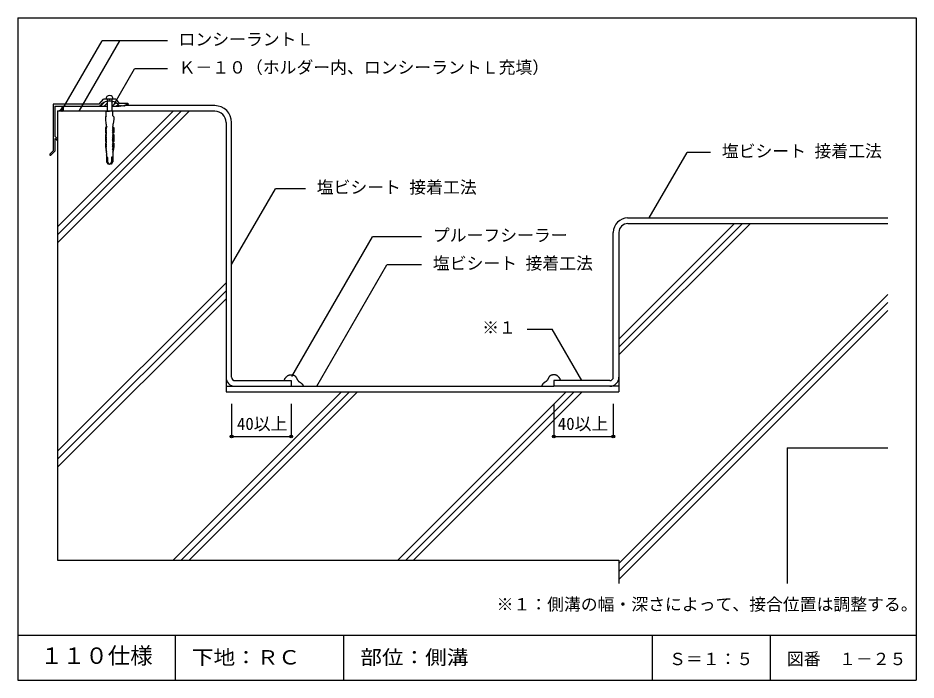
# Model space of a CAD drawing. Units: millimetres, scale not verified. Extents: x -421 to 379, y 12 to 602.
import ezdxf
from ezdxf.enums import TextEntityAlignment as Align

# ---------------------------------------------------------------- set-up
doc = ezdxf.new("R2010")
doc.units = ezdxf.units.MM
doc.header["$LTSCALE"] = 5
doc.header["$PDMODE"] = 32
doc.header["$PDSIZE"] = 2.5
for name, color, linetype in [('2-2_in line', 7, 'Continuous'), ('2-3', 3, 'Continuous'), ('2-4_out line', 2, 'Continuous'), ('2-6_鋼板・アングル', 2, 'Continuous'), ('2-7_ビス', 7, 'Continuous'), ('2-A_moji', 7, 'Continuous'), ('2-B_dim', 7, 'Continuous'), ('2-D_ハッチ他', 4, 'Continuous'), ('2-E_con他', 4, 'Continuous'), ('F-2', 7, 'Continuous'), ('F-5', 6, 'Continuous'), ('F-7', 1, 'Continuous'), ('F-A', 7, 'Continuous')]:
    doc.layers.add(name, color=color, linetype=linetype)
doc.styles.add('HG丸ｺﾞｼｯｸM-PRO', font='')
doc.styles.add('ＭＳ ゴシック', font='')
doc.styles.get('HG丸ｺﾞｼｯｸM-PRO').set_extended_font_data('HG丸ｺﾞｼｯｸM-PRO')
doc.styles.get('ＭＳ ゴシック').set_extended_font_data('MS Gothic')

msp = doc.modelspace()

# ---------------------------------------------------------------- linework, layer by layer
at = {"layer": '2-2_in line'}
for p, q in [((-380.766, 523.401), (-380.766, 518.901)), ((-348.437, 523.401), (-341.491, 523.401)), ((-337.491, 523.401), (-330.544, 523.401)), ((-380.766, 518.901), (-385.766, 518.901)), ((-385.766, 518.901), (-385.766, 494.035)), ((-245.766, 518.901), (-355.766, 518.901)), ((122.234, 418.901), (353.914, 418.901)), ((114.234, 410.901), (114.234, 268.901)), ((-235.766, 273.901), (-177.766, 273.901)), ((114.234, 273.901), (56.234, 273.901))]:
    msp.add_line(p, q, dxfattribs=at)
at = {"layer": '2-2_in line', "color": 1}
msp.add_line((-355.766, 518.901), (-380.766, 518.901), dxfattribs=at)
at = {"layer": '2-2_in line'}
for points in [[(-235.766, 508.901), (-235.766, 268.901), (114.234, 268.901)], [(-183.763, 278.901), (-183.744, 279.032), (-183.711, 279.257), (-183.674, 279.48), (-183.629, 279.701), (-183.573, 279.917), (-183.504, 280.129), (-183.457, 280.249), (-183.416, 280.341), (-183.337, 280.497), (-183.25, 280.649), (-183.156, 280.797), (-183.056, 280.942), (-182.951, 281.085), (-182.889, 281.166), (-182.815, 281.261), (-182.684, 281.422), (-182.552, 281.58), (-182.416, 281.735), (-182.279, 281.888), (-182.14, 282.04), (-182.059, 282.127), (-181.973, 282.219), (-181.824, 282.374), (-181.672, 282.528), (-181.517, 282.678), (-181.358, 282.824), (-181.195, 282.965), (-181.097, 283.045), (-181.01, 283.114), (-180.855, 283.228), (-180.696, 283.336), (-180.533, 283.437), (-180.365, 283.529), (-180.194, 283.613), (-180.092, 283.657), (-179.979, 283.701), (-179.779, 283.769), (-179.575, 283.825), (-179.368, 283.873)], [(-179.368, 283.873), (-179.159, 283.912), (-178.948, 283.946), (-178.825, 283.963), (-178.677, 283.981), (-178.421, 284.008), (-178.164, 284.027), (-177.908, 284.036), (-177.653, 284.035), (-177.399, 284.021), (-177.252, 284.006), (-177.145, 283.993), (-176.961, 283.964), (-176.777, 283.929), (-176.593, 283.891), (-176.409, 283.851), (-176.224, 283.811), (-176.116, 283.788), (-175.994, 283.763), (-175.784, 283.719), (-175.574, 283.673), (-175.367, 283.621), (-175.164, 283.558), (-174.968, 283.482), (-174.857, 283.431), (-174.758, 283.378), (-174.593, 283.274), (-174.434, 283.158), (-174.284, 283.03), (-174.141, 282.892), (-174.005, 282.747), (-173.929, 282.661), (-173.845, 282.558), (-173.707, 282.377), (-173.577, 282.19), (-173.453, 282), (-173.336, 281.806), (-173.223, 281.61), (-173.159, 281.495), (-173.092, 281.372)], [(-173.092, 281.372), (-172.978, 281.159), (-172.866, 280.945), (-172.755, 280.73), (-172.644, 280.514), (-172.533, 280.298), (-172.468, 280.172), (-172.379, 280.004), (-172.223, 279.714), (-172.059, 279.429), (-171.884, 279.152), (-171.695, 278.886), (-171.49, 278.633), (-171.362, 278.494), (-171.316, 278.447), (-171.234, 278.367), (-171.15, 278.291), (-171.063, 278.217), (-170.974, 278.145), (-170.883, 278.078), (-170.829, 278.04), (-170.739, 277.98), (-170.581, 277.884), (-170.42, 277.793), (-170.257, 277.704), (-170.094, 277.615), (-169.933, 277.523), (-169.842, 277.467), (-169.749, 277.408), (-169.593, 277.3), (-169.441, 277.187), (-169.291, 277.07), (-169.144, 276.95), (-168.998, 276.827), (-168.913, 276.756), (-168.808, 276.667), (-168.626, 276.512), (-168.447, 276.354), (-168.271, 276.193), (-168.101, 276.026)], [(51.561, 281.372), (51.447, 281.159), (51.335, 280.945), (51.224, 280.73), (51.113, 280.514), (51.002, 280.298), (50.937, 280.172), (50.848, 280.004), (50.692, 279.714), (50.528, 279.429), (50.353, 279.152), (50.164, 278.886), (49.959, 278.633), (49.831, 278.494), (49.785, 278.447), (49.703, 278.367), (49.619, 278.291), (49.532, 278.217), (49.443, 278.145), (49.352, 278.078), (49.298, 278.04), (49.208, 277.98), (49.05, 277.884), (48.889, 277.793), (48.726, 277.704), (48.563, 277.615), (48.402, 277.523), (48.31, 277.467), (48.218, 277.408), (48.062, 277.3), (47.91, 277.187), (47.76, 277.07), (47.613, 276.95), (47.467, 276.827), (47.382, 276.756), (47.276, 276.667), (47.095, 276.512), (46.916, 276.354), (46.74, 276.193), (46.57, 276.026)], [(57.837, 283.873), (57.628, 283.912), (57.417, 283.946), (57.294, 283.963), (57.146, 283.981), (56.89, 284.008), (56.633, 284.027), (56.377, 284.036), (56.122, 284.035), (55.868, 284.021), (55.721, 284.006), (55.614, 283.993), (55.43, 283.964), (55.246, 283.929), (55.062, 283.891), (54.878, 283.851), (54.693, 283.811), (54.585, 283.788), (54.463, 283.763), (54.252, 283.719), (54.043, 283.673), (53.836, 283.621), (53.633, 283.558), (53.437, 283.482), (53.326, 283.431), (53.227, 283.378), (53.061, 283.274), (52.903, 283.158), (52.753, 283.03), (52.609, 282.892), (52.474, 282.747), (52.398, 282.661), (52.314, 282.558), (52.176, 282.377), (52.046, 282.19), (51.922, 282), (51.805, 281.806), (51.692, 281.61), (51.628, 281.495), (51.561, 281.372)], [(62.232, 278.901), (62.213, 279.032), (62.18, 279.257), (62.143, 279.48), (62.097, 279.701), (62.042, 279.917), (61.973, 280.129), (61.926, 280.249), (61.885, 280.341), (61.806, 280.497), (61.719, 280.649), (61.625, 280.797), (61.525, 280.942), (61.42, 281.085), (61.358, 281.166), (61.284, 281.261), (61.153, 281.422), (61.02, 281.58), (60.885, 281.735), (60.748, 281.888), (60.609, 282.04), (60.528, 282.127), (60.442, 282.219), (60.293, 282.374), (60.141, 282.528), (59.986, 282.678), (59.827, 282.824), (59.664, 282.965), (59.566, 283.045), (59.479, 283.114), (59.324, 283.228), (59.165, 283.336), (59.002, 283.437), (58.834, 283.529), (58.663, 283.613), (58.561, 283.657), (58.448, 283.701), (58.248, 283.769), (58.044, 283.825), (57.837, 283.873)], [(-168.101, 276.026), (-167.938, 275.853), (-167.847, 275.749), (-167.795, 275.687), (-167.709, 275.577), (-167.627, 275.465), (-167.549, 275.349), (-167.476, 275.231), (-167.409, 275.11), (-167.373, 275.038), (-167.326, 274.937), (-167.255, 274.758), (-167.193, 274.575), (-167.139, 274.389), (-167.089, 274.201), (-167.044, 274.011), (-167.018, 273.901)], [(46.57, 276.026), (46.407, 275.853), (46.316, 275.749), (46.264, 275.687), (46.178, 275.577), (46.096, 275.465), (46.018, 275.349), (45.945, 275.231), (45.878, 275.11), (45.842, 275.038), (45.795, 274.937), (45.724, 274.758), (45.662, 274.575), (45.607, 274.389), (45.558, 274.201), (45.512, 274.011), (45.487, 273.901)]]:
    msp.add_lwpolyline(points, dxfattribs=at)
for centre, radius, start, end in [((-387.581, 525.946), 7.275, 284.45015, 339.52427), ((-245.766, 508.901), 10, 0, 90), ((-245.766, 508.901), 10, 0, 90), ((122.234, 410.901), 8, 90, 180), ((-227.766, 281.901), 8, 180, 270), ((106.234, 281.901), 8, 270, 0)]:
    msp.add_arc(centre, radius, start, end, dxfattribs=at)
at = {"layer": '2-3'}
for q in [(353.914, 218.901), (264.234, 97.981)]:
    msp.add_line((264.234, 218.901), q, dxfattribs=at)
at = {"layer": '2-4_out line'}
for p, q in [((-245.766, 523.901), (-326.224, 523.901)), ((-245.766, 523.901), (-326.224, 523.901)), ((-230.766, 281.901), (-230.766, 508.901)), ((-385.766, 494.035), (-385.766, 118.901)), ((121.914, 423.901), (353.914, 423.901)), ((109.234, 281.901), (109.234, 410.901)), ((-177.766, 273.901), (56.234, 273.901)), ((56.234, 278.901), (56.234, 273.901)), ((106.234, 278.901), (56.234, 278.901)), ((-385.766, 118.901), (114.234, 118.901)), ((114.234, 118.901), (114.234, 97.981))]:
    msp.add_line(p, q, dxfattribs=at)
msp.add_lwpolyline([(-227.766, 278.901), (-177.766, 278.901), (-177.766, 273.901)], dxfattribs=at)
for centre, radius, start, end in [((-245.766, 508.901), 15, 0, 90), ((-245.766, 508.901), 15, 0, 90), ((122.234, 410.901), 13, 90, 180), ((-227.766, 281.901), 3, 180, 270), ((106.234, 281.901), 3, 270, 0)]:
    msp.add_arc(centre, radius, start, end, dxfattribs=at)
at = {"layer": '2-6_鋼板・アングル'}
for p, q in [((-348.741, 525.101), (-344.991, 529.601)), ((-339.991, 529.601), (-344.991, 529.601)), ((-339.991, 529.601), (-339.491, 529.101)), ((-338.991, 529.601), (-339.491, 529.101)), ((-333.991, 529.601), (-338.991, 529.601)), ((-333.991, 529.601), (-330.824, 525.801)), ((-389.741, 525.101), (-389.741, 483.601)), ((-348.741, 525.101), (-389.741, 525.101)), ((-388.241, 523.401), (-348.437, 523.401)), ((-388.241, 523.401), (-388.241, 496.601)), ((-323.341, 525.801), (-330.824, 525.801)), ((-329.741, 523.901), (-330.419, 523.222)), ((-329.952, 523.689), (-330.143, 523.499)), ((-326.241, 523.401), (-324.941, 524.601)), ((-323.341, 524.601), (-324.941, 524.601)), ((-388.241, 496.601), (-385.957, 494.318)), ((-388.241, 494.179), (-388.241, 483.404)), ((-387.728, 494.392), (-386.806, 493.469)), ((-389.741, 483.601), (-392.565, 480.777)), ((-388.241, 483.404), (-391.716, 479.928))]:
    msp.add_line(p, q, dxfattribs=at)
for points in [[(-328.241, 523.401), (-328.741, 523.901), (-329.241, 523.401), (-329.741, 523.901)], [(-326.241, 523.401), (-326.741, 523.901), (-327.241, 523.401), (-327.741, 523.901), (-328.241, 523.401), (-328.741, 523.901), (-329.241, 523.401)], [(-328.241, 523.401), (-328.741, 523.901), (-329.241, 523.401)]]:
    msp.add_lwpolyline(points, dxfattribs=at)
for centre, radius, start, end in [((-339.491, 517.001), 11, 34.44351, 144.42147), ((-323.341, 525.201), 0.6, 270, 90), ((-387.941, 494.179), 0.3, 45, 180), ((-386.382, 493.893), 0.6, 225, 45), ((-392.141, 480.352), 0.6, 135, 315)]:
    msp.add_arc(centre, radius, start, end, dxfattribs=at)
at = {"layer": '2-7_ビス'}
for p, q in [((-336.179, 529.601), (-342.802, 529.601)), ((-341.491, 529.601), (-341.491, 518.901)), ((-337.491, 529.601), (-337.491, 518.901)), ((-342.659, 499.276), (-342.659, 499.276)), ((-342.659, 499.276), (-342.659, 499.276)), ((-336.322, 499.276), (-336.322, 499.276)), ((-336.322, 499.276), (-336.322, 499.276)), ((-342.66, 483.61), (-342.226, 482.785)), ((-336.321, 483.61), (-336.755, 482.785))]:
    msp.add_line(p, q, dxfattribs=at)
for points in [[(-342.491, 514.805), (-343.241, 513.981), (-343.241, 511.882), (-342.692, 507.765), (-342.45, 507.357), (-342.491, 507.357), (-342.491, 505.543), (-342.058, 504.718)], [(-342.491, 514.805), (-342.491, 518.901), (-339.491, 518.901)], [(-336.491, 514.805), (-336.491, 518.901), (-339.491, 518.901)], [(-336.491, 514.805), (-335.741, 513.981), (-335.741, 511.882), (-336.289, 507.765), (-336.531, 507.357), (-336.491, 507.357), (-336.491, 505.543), (-336.924, 504.718)], [(-342.187, 504.471), (-343.166, 504.471), (-343.166, 500.238), (-342.664, 499.276), (-342.659, 499.276)], [(-342.119, 503.152), (-342.627, 503.976), (-342.627, 504.471)], [(-336.862, 503.152), (-336.354, 503.976), (-336.354, 504.471)], [(-336.794, 504.471), (-335.816, 504.471), (-335.816, 500.238), (-336.317, 499.276), (-336.322, 499.276)], [(-342.627, 498.204), (-343.166, 498.204), (-343.166, 492.407), (-342.659, 491.443)], [(-342.659, 499.276), (-342.656, 499.754), (-342.338, 499.771)], [(-342.119, 501.585), (-342.627, 502.41), (-342.627, 502.887), (-342.278, 502.905)], [(-342.176, 500.018), (-342.627, 500.843), (-342.627, 501.32), (-342.279, 501.338)], [(-342.119, 496.885), (-342.627, 497.71), (-342.627, 498.204)], [(-342.119, 495.318), (-342.627, 496.143), (-342.627, 496.62), (-342.279, 496.638)], [(-336.862, 501.585), (-336.354, 502.41), (-336.354, 502.887), (-336.703, 502.905)], [(-336.862, 496.885), (-336.354, 497.71), (-336.354, 498.204)], [(-336.862, 495.318), (-336.354, 496.143), (-336.354, 496.62), (-336.702, 496.638)], [(-336.805, 500.018), (-336.354, 500.843), (-336.354, 501.32), (-336.702, 501.338)], [(-336.322, 499.276), (-336.325, 499.754), (-336.643, 499.771)], [(-336.354, 498.204), (-335.816, 498.204), (-335.816, 492.407), (-336.322, 491.443)], [(-342.627, 490.371), (-343.166, 490.371), (-343.166, 487.123), (-342.66, 483.61), (-342.659, 484.087), (-342.35, 484.104)], [(-342.659, 491.443), (-342.656, 491.92), (-342.335, 491.938)], [(-342.151, 487.485), (-342.632, 488.31), (-342.627, 488.787), (-342.279, 488.804)], [(-342.119, 493.752), (-342.627, 494.576), (-342.627, 495.054), (-342.279, 495.071)], [(-342.176, 492.185), (-342.627, 493.01), (-342.627, 493.487), (-342.279, 493.504)], [(-342.119, 489.052), (-342.627, 489.876), (-342.627, 490.371)], [(-336.862, 493.752), (-336.354, 494.576), (-336.354, 495.054), (-336.702, 495.071)], [(-336.862, 489.052), (-336.354, 489.876), (-336.354, 490.371)], [(-336.83, 487.485), (-336.35, 488.31), (-336.354, 488.787), (-336.702, 488.804)], [(-336.805, 492.185), (-336.354, 493.01), (-336.354, 493.487), (-336.702, 493.504)], [(-336.322, 491.443), (-336.325, 491.92), (-336.646, 491.938)], [(-336.354, 490.371), (-335.816, 490.371), (-335.816, 487.123), (-336.321, 483.61), (-336.322, 484.087), (-336.631, 484.104)], [(-342.206, 484.352), (-342.656, 485.176), (-342.654, 485.654), (-342.332, 485.671)], [(-342.183, 485.918), (-342.647, 486.743), (-342.643, 487.22), (-342.309, 487.238)], [(-342.356, 482.538), (-342.491, 482.538), (-342.491, 481.754), (-342.341, 481.754), (-342.341, 480.146), (-342.334, 480.146)], [(-336.798, 485.918), (-336.334, 486.743), (-336.338, 487.22), (-336.672, 487.238)], [(-336.775, 484.352), (-336.325, 485.176), (-336.327, 485.654), (-336.649, 485.671)], [(-336.625, 482.538), (-336.491, 482.538), (-336.491, 481.754), (-336.641, 481.754), (-336.641, 480.146), (-336.647, 480.146)], [(-342.284, 479.817), (-342.284, 473.866), (-341.843, 473.215), (-340.841, 471.901), (-340.691, 471.901), (-341.776, 473.866), (-341.776, 477.838)], [(-341.193, 477.838), (-341.193, 473.866), (-340.108, 471.901), (-339.491, 471.901)], [(-337.788, 477.838), (-337.788, 473.866), (-338.873, 471.901), (-339.491, 471.901)], [(-336.697, 479.817), (-336.697, 473.866), (-337.138, 473.215), (-338.141, 471.901), (-338.29, 471.901), (-337.205, 473.866), (-337.205, 477.838)]]:
    msp.add_lwpolyline(points, dxfattribs=at)
msp.add_arc((-339.491, 529.601), 3.311, 0, 180, dxfattribs=at)
for centre, major_axis, start_param, end_param in [((-342.198, 504.643), (0, -0.172), 0.06848, 2.1628795), ((-336.783, 504.643), (0, -0.172), 4.1203058, 6.2147054), ((-342.681, 498.74), (0, -0.536), 0.0442118, 3.0973809), ((-342.383, 499.994), (0, -0.229), 0.2312026, 1.6765256), ((-342.326, 503.127), (0, -0.229), 0.2312026, 1.6765256), ((-342.326, 501.561), (0, -0.229), 0.2312026, 1.6765256), ((-342.326, 496.861), (0, -0.229), 0.2312026, 1.6765256), ((-336.655, 503.127), (0, -0.229), 4.6066597, 6.0519827), ((-336.655, 501.561), (0, -0.229), 4.6066597, 6.0519827), ((-336.655, 496.861), (0, -0.229), 4.6066597, 6.0519827), ((-336.598, 499.994), (0, -0.229), 4.6066597, 6.0519827), ((-336.3, 498.74), (0, -0.536), 3.1858044, 6.2389735), ((-342.681, 490.907), (0, -0.536), 0.0442118, 3.0973809), ((-342.384, 492.161), (0, -0.229), 0.2312026, 1.6765256), ((-342.326, 495.294), (0, -0.229), 0.2312026, 1.6765256), ((-342.326, 493.727), (0, -0.229), 0.2312026, 1.6765256), ((-342.326, 489.027), (0, -0.229), 0.2312026, 1.6765256), ((-336.655, 495.294), (0, -0.229), 4.6066597, 6.0519827), ((-336.655, 493.727), (0, -0.229), 4.6066597, 6.0519827), ((-336.655, 489.027), (0, -0.229), 4.6066597, 6.0519827), ((-336.597, 492.161), (0, -0.229), 4.6066597, 6.0519827), ((-336.3, 490.907), (0, -0.536), 3.1858044, 6.2389735), ((-342.413, 484.327), (0, -0.229), 0.2312026, 1.6765256), ((-342.369, 482.711), (0, -0.174), 0.0818475, 2.1771705), ((-342.391, 485.894), (0, -0.229), 0.2312026, 1.6765256), ((-343.01, 479.852), (0, -0.8), 1.5261677, 1.947508), ((-342.359, 487.461), (0, -0.229), 0.2312026, 1.6765256), ((-336.622, 487.461), (0, -0.229), 4.6066597, 6.0519827), ((-336.59, 485.894), (0, -0.229), 4.6066597, 6.0519827), ((-336.568, 484.327), (0, -0.229), 4.6066597, 6.0519827), ((-336.612, 482.711), (0, -0.174), 4.1060148, 6.2013378), ((-335.971, 479.852), (0, -0.8), 4.3356773, 4.7570176), ((-341.485, 477.827), (0, -0.321), 1.5390306, 4.6806232), ((-337.496, 477.827), (0, -0.321), 1.6025621, 4.7441547)]:
    msp.add_ellipse(centre, major_axis=major_axis, ratio=0.909574, start_param=start_param, end_param=end_param, dxfattribs=at)
at = {"layer": '2-A_moji'}
for p, q in [((-381.376, 520.728), (-346.165, 581.715)), ((-366.662, 518.901), (-330.396, 581.715)), ((-288.018, 581.715), (-346.165, 581.715)), ((-335.328, 525.25), (-317.162, 556.715)), ((-288.018, 556.715), (-317.162, 556.715)), ((141.293, 423.901), (174.91, 482.127)), ((195.935, 482.127), (174.91, 482.127)), ((-230.766, 382.36), (-191.786, 449.875)), ((-164.972, 449.875), (-191.786, 449.875)), ((-177.171, 282.489), (-105.211, 407.127)), ((-61.494, 407.127), (-105.211, 407.127)), ((-154.911, 273.901), (-92.427, 382.127)), ((-61.494, 382.127), (-92.427, 382.127)), ((32.387, 324.875), (54.691, 324.875)), ((81.234, 278.901), (54.691, 324.875))]:
    msp.add_line(p, q, dxfattribs=at)
at = {"layer": '2-B_dim'}
for p, q in [((-177.766, 258.195), (-177.766, 229.12)), ((56.234, 258.195), (56.234, 229.12)), ((109.234, 258.195), (109.234, 229.12)), ((56.234, 229.12), (109.234, 229.12))]:
    msp.add_line(p, q, dxfattribs=at)
msp.add_lwpolyline([(-230.766, 258.195), (-230.766, 229.12), (-177.766, 229.12)], dxfattribs=at)
at = {"layer": '2-B_dim', "color": 1}
for p in [(-230.766, 229.12), (-177.766, 229.12), (56.234, 229.12), (109.234, 229.12)]:
    msp.add_point(p, dxfattribs=at)
at = {"layer": '2-D_ハッチ他'}
for p, q in [((-382.645, 520.601), (-380.944, 518.901)), ((-381.958, 521.329), (-380.766, 520.136)), ((-381.371, 522.156), (-380.766, 521.55)), ((-380.89, 523.089), (-380.766, 522.965)), ((-347.707, 523.401), (-344.136, 526.972)), ((-344.172, 523.401), (-341.491, 526.082)), ((-337.491, 526.546), (-336.461, 527.575)), ((-337.1, 523.401), (-333.98, 526.521)), ((-333.565, 523.401), (-331.953, 525.013)), ((-385.318, 519.032), (-385.187, 518.901)), ((-384.316, 519.444), (-383.773, 518.901)), ((-383.429, 519.972), (-382.359, 518.901))]:
    msp.add_line(p, q, dxfattribs=at)
at = {"layer": '2-E_con他'}
for p, q in [((-385.766, 415.889), (-282.754, 518.901)), ((-385.766, 401.747), (-268.611, 518.901)), ((-385.766, 408.818), (-275.683, 518.901)), ((114.234, 315.889), (217.246, 418.901)), ((114.234, 301.747), (231.389, 418.901)), ((114.234, 308.818), (224.317, 418.901)), ((-385.766, 215.889), (-235.766, 365.889)), ((-385.766, 208.818), (-235.766, 358.818)), ((114.234, 115.889), (353.914, 355.568)), ((-385.766, 201.747), (-235.766, 351.747)), ((114.234, 108.818), (353.914, 348.497)), ((114.234, 101.747), (353.914, 341.426)), ((-282.754, 118.901), (-132.754, 268.901)), ((-275.683, 118.901), (-125.683, 268.901)), ((-268.611, 118.901), (-118.611, 268.901)), ((-82.754, 118.901), (67.246, 268.901)), ((-75.683, 118.901), (74.317, 268.901)), ((-68.611, 118.901), (81.389, 268.901))]:
    msp.add_line(p, q, dxfattribs=at)
at = {"layer": 'F-2'}
for p, q in [((-131.086, 52.06), (-131.086, 12.06)), ((143.914, 52.06), (143.914, 12.06)), ((248.914, 52.06), (248.914, 12.06))]:
    msp.add_line(p, q, dxfattribs=at)
at = {"layer": 'F-5'}
for p, q in [((-421.086, 52.06), (378.914, 52.06)), ((-281.086, 52.06), (-281.086, 12.06))]:
    msp.add_line(p, q, dxfattribs=at)
at = {"layer": 'F-7'}
for p, q in [((-421.086, 602.06), (378.914, 602.06)), ((-421.086, 602.06), (-421.086, 12.06)), ((378.914, 602.06), (378.914, 12.06)), ((-421.086, 12.06), (378.914, 12.06))]:
    msp.add_line(p, q, dxfattribs=at)

# ---------------------------------------------------------------- texts
at = {"layer": '2-A_moji', "style": 'ＭＳ ゴシック'}
for s, p in [('ロンシーラントＬ', (-278.018, 574.215)), ('Ｋ－１０（ホルダー内、ロンシーラントＬ充填）', (-278.018, 549.215)), ('塩ビシート 接着工法', (205.935, 474.627)), ('塩ビシート 接着工法', (-154.972, 442.375)), ('プルーフシーラー', (-51.494, 399.627)), ('塩ビシート 接着工法', (-51.494, 374.627)), ('※１', (-7.613, 317.375)), ('※１：側溝の幅・深さによって、接合位置は調整する。', (5.254, 70.755))]:
    msp.add_text(s, height=11, dxfattribs=at).set_placement(p, align=Align.BOTTOM_LEFT)
at = {"layer": '2-B_dim', "style": 'ＭＳ ゴシック'}
for p in [(-225.998, 231.62), (59.793, 231.62)]:
    msp.add_text('40以上', height=11, dxfattribs=at).set_placement(p, align=Align.BOTTOM_LEFT)
at = {"layer": 'F-A', "style": 'HG丸ｺﾞｼｯｸM-PRO'}
for s, height, p in [('１１０仕様', 14.66, (-401.086, 22.06)), ('Ｓ＝１：５', 11, (158.914, 22.06)), ('図番', 11, (263.914, 22.06)), ('１－２５', 11, (310.332, 22.06))]:
    msp.add_text(s, height=height, dxfattribs=at).set_placement(p, align=Align.BOTTOM_LEFT)
at = {"layer": 'F-A', "style": 'HG丸ｺﾞｼｯｸM-PRO', "width": 1.1}
for s, p in [('下地：ＲＣ', (-266.086, 22.06)), ('部位：側溝', (-116.086, 22.06))]:
    msp.add_text(s, height=12.83, dxfattribs=at).set_placement(p, align=Align.BOTTOM_LEFT)

doc.saveas('drawing.dxf')
